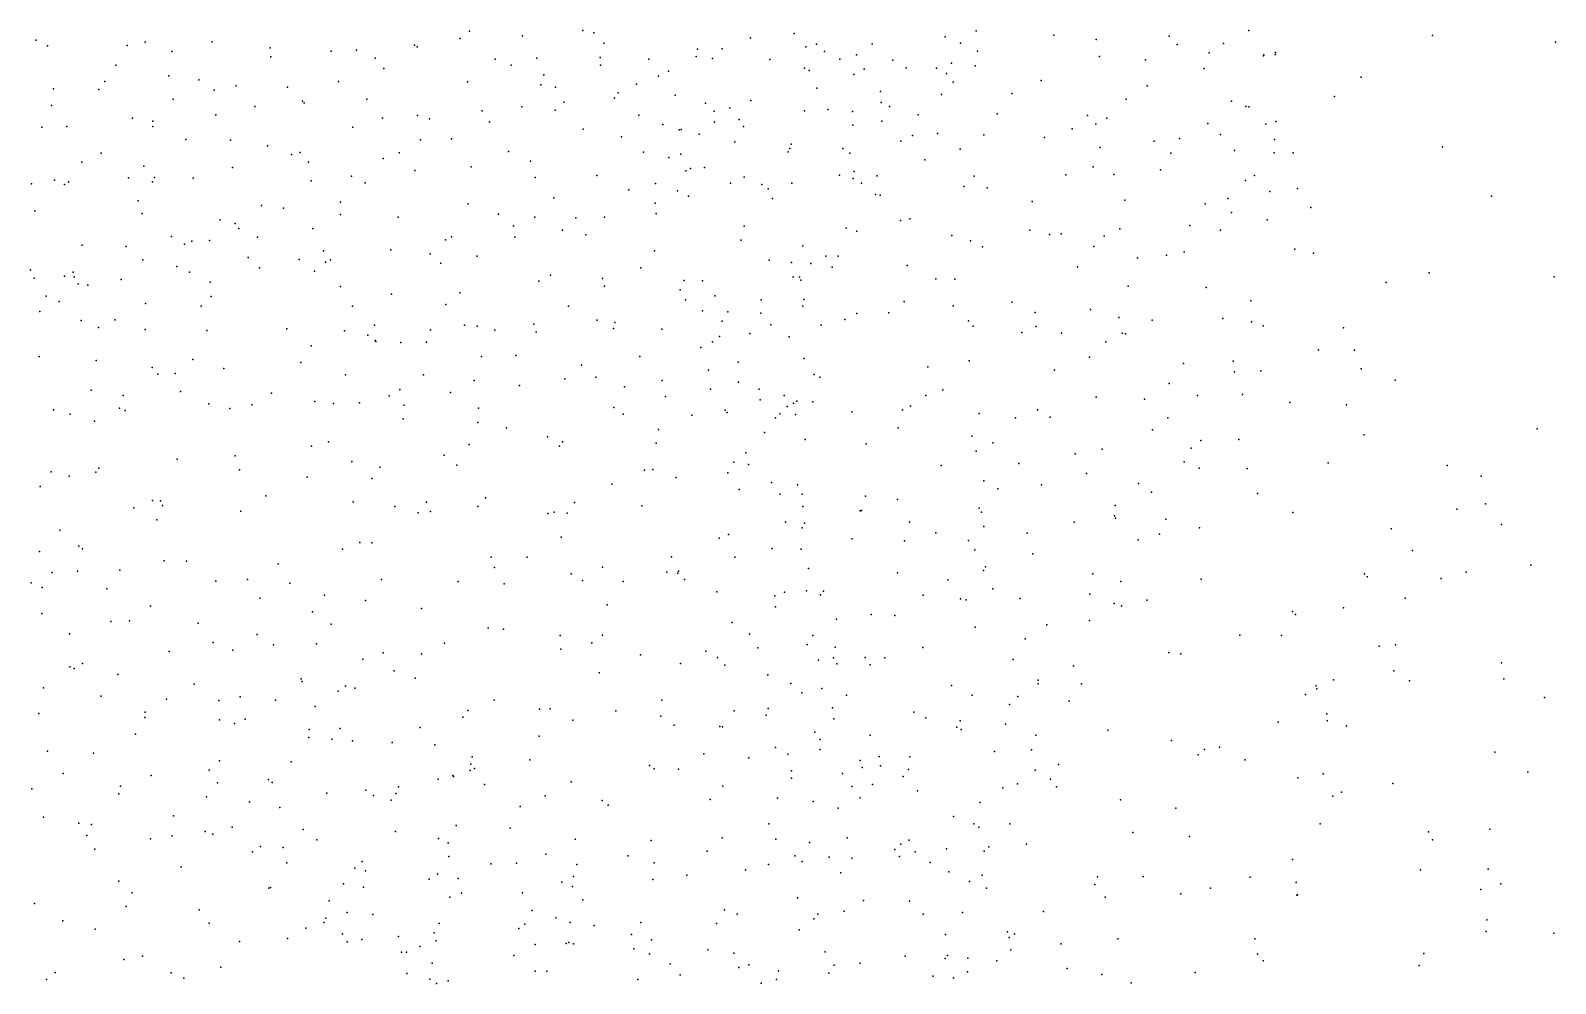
# Model space of a CAD drawing. Header units: metres. Extents: x -24.3 to 24.3, y -27.7 to 27.7.
# Drawn here: x 13.27 to 18.8, y -10.37 to -6.91 of the extents above; entities that cross this region are included whole.
import ezdxf

# ---------------------------------------------------------------- set-up
doc = ezdxf.new("R2010")
doc.units = ezdxf.units.M

msp = doc.modelspace()

# ---------------------------------------------------------------- linework, layer by layer
for p in [(14.8657, -6.9127, 8.8554), (15.2762, -6.9112, 11.6562), (16.7027, -6.9113, 5.8494), (17.6923, -6.9107, -17.7515), (13.2929, -6.9462, -20.5369), (13.3344, -6.9666, 12.776), (13.623, -6.9655, 7.2046), (13.6882, -6.9528, 4.8678), (13.9319, -6.9521, 19.6309), (14.6655, -6.9642, 18.4292), (14.675, -6.9699, 8.4459), (14.8318, -6.9397, -11.655), (15.0578, -6.9297, 9.1001), (15.3156, -6.9194, 0.7597), (15.3524, -6.9566, -3.0123), (15.8839, -6.9367, -3.0529), (16.0427, -6.9221, 11.9475), (16.1241, -6.9601, 2.1909), (16.3256, -6.9595, 2.4387), (16.591, -6.9336, 15.2793), (16.646, -6.9572, 14.6398), (16.9854, -6.9282, 6.0617), (17.1386, -6.9429, 9.5876), (17.4036, -6.9311, -19.0837), (17.4323, -6.9617, 9.0413), (17.5997, -6.9583, 6.7892), (18.3586, -6.9289, 3.3741), (18.8046, -6.9535, 3.1845), (13.7857, -6.9864, 12.4859), (14.1416, -6.9737, 12.2994), (14.1445, -7.0062, 7.7111), (14.3632, -6.9853, 5.0272), (14.4558, -6.9816, 8.1749), (14.5235, -7.0113, 18.6361), (14.9587, -7.0147, -20.2486), (15.1089, -7.0116, 11.8696), (15.3388, -7.0092, 11.8438), (15.5158, -7.0146, 17.146), (15.6868, -7.0044, 11.7904), (15.6925, -6.9783, -11.6498), (15.7464, -7.0125, 16.8878), (15.7818, -6.9766, -0.6394), (15.9551, -7.0156, 9.7536), (16.0853, -6.9704, -0.9828), (16.1533, -6.9874, 16.361), (16.2081, -7.0148, 9.8637), (16.2692, -6.9994, 16.0551), (16.4005, -7.0187, -19.9949), (16.7077, -6.9861, 9.7992), (17.151, -7.0045, 6.2321), (17.3178, -7.0174, 6.4139), (17.5486, -6.9913, 3.4023), (17.7455, -7.0028, -18.0532), (17.747, -6.9984, 8.3083), (17.7877, -6.9976, 7.5279), (17.789, -6.9905, 7.2357), (13.5828, -7.0359, -20.4875), (13.7745, -7.075, 19.7495), (14.5542, -7.0483, -20.3126), (15.0165, -7.0367, 17.6899), (15.1342, -7.0721, -12.9886), (15.3403, -7.0364, 5.0628), (15.5503, -7.076, -0.2003), (15.5875, -7.0582, -20.281), (16.0805, -7.0478, 12.2334), (16.0969, -7.0562, 5.3693), (16.2593, -7.0706, 12.5489), (16.297, -7.0504, 5.513), (16.4488, -7.0459, 13.1006), (16.5597, -7.0476, 13.6459), (16.5957, -7.0667, 14.3655), (16.6138, -7.0295, 13.8594), (16.699, -7.0388, -2.8047), (17.5302, -7.0489, -17.0532), (18.0998, -7.0795, 3.4268), (13.3565, -7.1228, 4.5889), (13.5205, -7.1246, 4.793), (13.5427, -7.0961, 20.0408), (13.8833, -7.0901, -20.4643), (13.9395, -7.1276, 19.4582), (14.0193, -7.1115, 5.089), (14.2048, -7.1166, -20.4344), (14.3899, -7.0953, -12.615), (14.8574, -7.0971, 12.0614), (15.1239, -7.1075, 5.0087), (15.1767, -7.1159, 8.9303), (15.4705, -7.105, 9.2897), (16.1254, -7.1197, 9.6279), (16.3565, -7.1324, -2.9837), (16.6193, -7.0985, 5.7257), (16.9394, -7.0922, -19.7103), (17.3233, -7.1109, -16.4662), (13.3483, -7.1825, 7.3065), (13.7902, -7.16, -3.1527), (14.0867, -7.1864, 19.1696), (14.2596, -7.1674, 7.8287), (14.2651, -7.1725, 18.8546), (14.493, -7.1595, 18.478), (15.0545, -7.1871, 12.1616), (15.2071, -7.1706, -20.4809), (15.391, -7.1556, 12.0944), (15.4044, -7.1369, 0.2517), (15.6112, -7.1454, 12.0559), (15.7211, -7.1744, 9.3654), (15.8099, -7.1908, 1.7405), (15.8854, -7.1643, 16.5933), (16.358, -7.1714, 9.6291), (16.389, -7.1858, 13.293), (16.577, -7.1429, 2.7636), (16.8324, -7.1397, 5.8714), (17.2474, -7.1595, 9.1685), (17.6293, -7.1669, -14.652), (17.6811, -7.1862, 6.926), (17.6922, -7.1881, -18.8156), (18.003, -7.1505, -14.5409), (13.643, -7.2292, 12.6661), (13.7159, -7.2401, 4.9225), (13.9453, -7.216, 7.602), (14.5492, -7.229, 18.2667), (14.6767, -7.2194, -11.5998), (14.7206, -7.2313, 12.2351), (14.9114, -7.202, 8.5872), (14.9381, -7.2419, -20.5988), (15.1755, -7.2001, 17.362), (15.479, -7.2181, 17.0029), (15.7532, -7.2036, -11.944), (15.7543, -7.2427, -0.3787), (15.8437, -7.2336, -20.343), (16.0798, -7.2021, 16.2357), (16.165, -7.1978, 16.0296), (16.2547, -7.2047, 12.8262), (16.3613, -7.2395, 15.4395), (16.4926, -7.216, 13.9334), (16.7788, -7.2132, -2.0066), (17.1074, -7.2185, -15.7548), (17.1771, -7.2289, -16.0885), (17.7902, -7.2408, -17.7158), (13.3143, -7.2615, -3.2337), (13.404, -7.2585, -20.8107), (13.716, -7.2593, 19.6035), (14.4425, -7.2609, 4.9571), (15.2779, -7.2685, 4.9443), (15.4162, -7.2966, 9.0953), (15.5663, -7.2512, -11.6799), (15.6263, -7.2714, 16.7883), (15.6331, -7.2699, -2.9892), (15.698, -7.2868, 12.2536), (15.8595, -7.2587, 12.4702), (16.2562, -7.2545, 9.4266), (16.4727, -7.2918, 14.1867), (16.5632, -7.2846, 9.4747), (16.7313, -7.2893, -2.6111), (16.9509, -7.2984, 9.2951), (17.0511, -7.267, 6.0804), (17.1373, -7.2502, -15.46), (17.5431, -7.2476, 6.6493), (17.5888, -7.2883, -19.0946), (17.7539, -7.2501, 8.2135), (13.5288, -7.3558, 19.7434), (13.8361, -7.3062, 19.3694), (13.9983, -7.3085, 12.5284), (14.1323, -7.3291, -20.7689), (14.2512, -7.3532, 12.4094), (14.6101, -7.3539, 8.1388), (14.6877, -7.3067, 4.9298), (14.7994, -7.3038, -3.0489), (15.0071, -7.3498, 17.4165), (15.4965, -7.3526, 0.9848), (15.8274, -7.315, -12.286), (16.0209, -7.3502, 2.0481), (16.0276, -7.3392, 5.2294), (16.0317, -7.3231, 12.7477), (16.219, -7.3381, 15.6876), (16.245, -7.3553, 5.3772), (16.4296, -7.3115, 14.8045), (16.6455, -7.3412, -1.7002), (17.1529, -7.3348, -15.034), (17.3489, -7.3124, -14.7371), (17.4094, -7.3557, 8.8587), (17.4405, -7.3029, -19.3646), (17.6405, -7.3454, 8.4444), (17.784, -7.3549, 7.6785), (17.7851, -7.3056, 7.4239), (17.8535, -7.3548, -18.3841), (18.3942, -7.3327, -14.4351), (13.459, -7.3885, 12.73), (13.6844, -7.4022, 7.5873), (14.0057, -7.4078, 18.9017), (14.2194, -7.3607, 4.9986), (14.2806, -7.3881, -11.8645), (14.5517, -7.3752, -20.8215), (14.871, -7.4051, 8.4221), (15.0865, -7.385, 12.2612), (15.5886, -7.3716, -20.6122), (15.6323, -7.3588, 9.1693), (15.6669, -7.411, -12.7853), (15.7172, -7.4076, 1.5345), (16.5163, -7.3804, -20.1592), (17.1273, -7.4048, 9.1657), (13.2761, -7.4671, 19.9502), (13.3592, -7.4534, 7.6221), (13.4111, -7.4596, 4.7738), (13.6276, -7.4445, 19.4843), (13.7151, -7.4592, -20.9919), (13.7227, -7.4433, -3.2175), (13.8632, -7.4467, 4.9671), (14.2914, -7.4565, -12.3343), (14.437, -7.4396, 18.0895), (14.4863, -7.4629, 12.3657), (14.6673, -7.4185, 17.7589), (15.1028, -7.444, 8.667), (15.3271, -7.4366, -12.9707), (15.5397, -7.4657, 0.3654), (15.6497, -7.4194, -0.0332), (15.8123, -7.4645, 12.5892), (15.8614, -7.4422, 16.3431), (16.0345, -7.4641, 9.2542), (16.2071, -7.435, 13.2741), (16.2573, -7.4471, 13.5816), (16.2602, -7.4224, -1.0767), (16.2873, -7.4642, 15.0957), (16.3445, -7.438, 14.0017), (16.6958, -7.4396, 5.6903), (17.0279, -7.4341, -19.8237), (17.2024, -7.4326, 6.221), (17.3716, -7.4155, -16.5589), (17.6797, -7.4553, -17.2042), (17.7123, -7.4362, 6.9903), (13.3961, -7.4688, -21.0477), (15.1706, -7.5182, 17.0789), (15.4427, -7.4885, 16.7985), (15.62, -7.4921, 4.9644), (15.6599, -7.5115, 16.5326), (15.925, -7.4689, -2.9784), (15.949, -7.4855, 16.1266), (15.964, -7.5195, -0.6068), (16.3374, -7.5059, 14.374), (16.3544, -7.5083, 9.2963), (16.6578, -7.4763, 9.3151), (16.7432, -7.481, -2.3148), (17.6162, -7.5206, 6.7653), (17.7687, -7.4952, 8.0642), (17.8692, -7.4835, -14.4963), (18.5725, -7.512, 3.244), (13.288, -7.5653, 12.6229), (13.6638, -7.5281, 12.5969), (13.6772, -7.5745, 4.9939), (14.1111, -7.545, 7.8588), (14.1906, -7.5549, -3.1696), (14.3967, -7.5782, 8.0604), (14.3973, -7.5332, 4.9259), (14.8607, -7.5399, -12.8242), (14.9707, -7.5763, 4.848), (15.5387, -7.5372, -11.789), (15.5417, -7.5739, 12.5352), (16.9065, -7.5307, 5.8915), (17.2426, -7.5264, 8.9519), (17.5338, -7.5391, 8.5765), (17.6292, -7.5707, 8.3405), (17.917, -7.5523, -18.0506), (13.9611, -7.5976, 18.6207), (14.0148, -7.6106, -21.155), (14.0288, -7.629, 5.0052), (14.2968, -7.6293, 17.9053), (14.6069, -7.5878, 17.5493), (15.0249, -7.6198, -11.5035), (15.1022, -7.5872, -3.0511), (15.2509, -7.5906, 4.8261), (15.3547, -7.5878, -20.9241), (15.8613, -7.621, 12.8133), (16.2314, -7.6274, 14.7764), (16.4289, -7.6002, -2.9088), (16.462, -7.5934, 2.5888), (17.2243, -7.6301, -16.2114), (17.4786, -7.6174, 6.5295), (17.7586, -7.5973, 7.1339), (13.4596, -7.6888, 19.3978), (13.7842, -7.6579, 18.8674), (13.8313, -7.6859, 12.4497), (13.8578, -7.675, 7.8629), (13.9217, -7.6724, 18.34), (14.0956, -7.6606, 18.1636), (14.7786, -7.6697, 8.3542), (14.7998, -7.6586, 12.4059), (15.0294, -7.6602, 12.3842), (15.2025, -7.6346, 8.6219), (15.2869, -7.6521, 16.826), (15.851, -7.6707, -20.7345), (16.2704, -7.6382, 5.3034), (16.6149, -7.6538, 5.5778), (16.6831, -7.6736, 9.2083), (16.8982, -7.6354, -15.2393), (16.9687, -7.6503, -15.6099), (17.0116, -7.6477, -14.8945), (17.1668, -7.6571, 6.1461), (17.5889, -7.6354, 3.3403), (13.6194, -7.6943, 19.1361), (13.6801, -7.7428, 18.4239), (14.0617, -7.7339, 7.9841), (14.2475, -7.7411, 17.7008), (14.3357, -7.7101, -12.0284), (14.361, -7.7431, 12.4224), (14.5802, -7.7064, 4.8518), (14.7222, -7.7209, -3.1201), (14.8929, -7.729, 17.1983), (15.5368, -7.7102, 4.8624), (15.9518, -7.7433, 13.0625), (16.0747, -7.6918, 5.1605), (16.1579, -7.7288, 14.1296), (16.2027, -7.7291, 9.1585), (16.7256, -7.6956, -2.0198), (17.1298, -7.6944, 3.1737), (17.2887, -7.7349, 8.7576), (17.3937, -7.7254, -16.5749), (17.4572, -7.7134, -19.5231), (17.8591, -7.7037, -18.8334), (17.9268, -7.7179, -17.6421), (13.2727, -7.7784, 19.2744), (13.4279, -7.7871, 4.9747), (13.8041, -7.7668, 5.0248), (13.8491, -7.7867, 17.8632), (14.1039, -7.7718, 17.8793), (14.3031, -7.7832, 8.0809), (14.3425, -7.7508, 17.5037), (14.761, -7.7546, -21.2918), (15.1584, -7.7979, -12.7909), (15.4872, -7.7716, 8.7513), (16.0334, -7.7521, 1.9882), (16.1038, -7.7558, 13.74), (16.1807, -7.7687, 14.4222), (16.4527, -7.7632, -1.3065), (17.0705, -7.7684, 8.9728), (18.3469, -7.7901, -14.4204), (13.2862, -7.8096, 19.0171), (13.3965, -7.8018, 18.7528), (13.4312, -7.804, 12.4162), (13.446, -7.8301, -21.3709), (13.4807, -7.8344, 18.1408), (13.6018, -7.8137, -3.2775), (13.9244, -7.8235, -21.3986), (14.3968, -7.8392, -21.4255), (15.1164, -7.8194, 16.8669), (15.3472, -7.8097, 4.7899), (15.3548, -7.8381, 16.5805), (15.6298, -7.851, 0.6781), (15.6435, -7.8175, 1.0774), (15.7104, -7.8187, 16.124), (16.0395, -7.8037, 15.2478), (16.0626, -7.8052, 13.2954), (16.0666, -7.8158, 15.0302), (16.5563, -7.8118, -20.3128), (16.626, -7.8122, 2.7642), (17.2548, -7.8377, -19.7773), (17.5378, -7.8432, 6.5828), (18.1898, -7.8252, 3.3084), (18.7996, -7.8043, -14.3217), (13.3291, -7.8742, 17.4188), (13.3768, -7.8933, 17.6773), (13.6902, -7.9005, 12.3474), (13.8917, -7.9105, 8.0708), (13.9281, -7.8761, 17.5996), (14.5817, -7.8676, 8.2795), (14.7794, -7.9041, 12.4132), (14.8307, -7.8628, 4.763), (15.224, -7.9102, -11.599), (15.6491, -7.8878, 12.6688), (15.7557, -7.8726, 0.0804), (15.9234, -7.8871, 15.6273), (16.0778, -7.8863, 13.9821), (16.4415, -7.8936, 5.3677), (16.62, -7.9088, 9.1154), (16.8323, -7.8958, -15.4169), (17.7, -7.8913, 7.7939), (13.3061, -7.9299, -3.3208), (13.457, -7.9622, 17.1517), (13.5785, -7.9602, 17.4482), (14.4411, -7.911, 17.1954), (15.3285, -7.9619, -12.5646), (15.71, -7.9274, -20.9616), (15.7818, -7.9654, 8.8636), (15.8017, -7.9309, 12.8739), (15.9224, -7.9354, -0.2404), (16.0745, -7.911, 14.6307), (16.2263, -7.9584, 5.192), (16.2707, -7.9375, 2.3185), (16.3867, -7.9345, 9.1142), (16.6749, -7.9637, -2.4678), (16.9174, -7.933, -15.7125), (17.1175, -7.9222, 6.0507), (17.2209, -7.9516, -14.518), (17.3411, -7.9619, 3.2013), (17.598, -7.9552, 6.835), (13.5188, -7.9876, 5.0395), (13.6884, -7.9956, 17.2261), (13.9123, -7.9987, 17.3115), (14.202, -7.9925, 12.323), (14.4118, -8.0006, -11.8949), (14.4968, -8.0156, 4.8762), (14.5202, -7.9795, -12.2054), (14.7231, -7.9965, 8.4146), (14.8472, -7.979, -12.4927), (14.8927, -7.9836, 16.8901), (14.9565, -7.9979, -3.1278), (15.0986, -7.9754, 8.5913), (15.1071, -8.0049, 16.703), (15.3877, -7.9917, -11.9257), (15.3918, -7.9704, 12.5122), (15.5631, -7.9939, 8.762), (15.7726, -8.021, -3.0444), (15.8815, -8.0096, 13.1145), (15.9579, -7.9786, 5.0061), (16.1403, -7.9791, -0.6672), (16.6919, -7.9836, -1.8075), (16.8692, -8.0064, 2.9403), (16.9204, -7.984, 5.8417), (17.0122, -8.0083, 8.8596), (17.2326, -8.0091, -16.2373), (17.2443, -8.0104, 6.2054), (17.7022, -7.9679, 7.1317), (17.7436, -7.9817, -19.2284), (18.0351, -7.9892, -17.8735), (14.2911, -8.0548, 4.944), (14.5227, -8.0347, 17.0244), (14.5254, -8.0384, -3.1857), (14.6166, -8.042, 12.3455), (14.7095, -8.0411, 4.8101), (15.704, -8.0603, 0.911), (15.7472, -8.0402, 15.7633), (16.0249, -8.0213, 13.7867), (17.1732, -8.0396, 8.6955), (17.9452, -8.0684, -17.4763), (18.0749, -8.0698, -18.2918), (13.3044, -8.0933, 16.5179), (13.5107, -8.1071, 8.2512), (13.8616, -8.1046, 17.0473), (14.2533, -8.1146, 8.3277), (14.9088, -8.0933, 8.538), (15.0336, -8.0898, 4.7394), (15.2719, -8.1241, -3.1199), (15.4836, -8.0933, 4.8032), (15.8398, -8.1137, 15.4867), (16.0787, -8.1008, 14.3173), (16.5278, -8.1303, 9.0398), (16.6772, -8.1083, -15.2132), (17.1144, -8.0958, -19.9855), (17.4556, -8.1188, -16.5681), (17.6357, -8.1106, 7.7596), (13.7145, -8.1325, -3.2786), (13.7341, -8.1571, 5.075), (13.798, -8.1548, 8.2613), (13.9745, -8.1363, -21.621), (14.4149, -8.16, 12.2716), (14.6981, -8.1602, 16.8581), (14.8817, -8.18, 12.3162), (15.2105, -8.1741, 8.6506), (15.3231, -8.1685, 16.3165), (15.5636, -8.1805, 15.9121), (15.7321, -8.143, 0.4918), (15.8415, -8.1861, 12.9592), (16.1156, -8.1584, 8.9439), (16.1357, -8.168, -3.0109), (16.9868, -8.1428, -15.9268), (17.6397, -8.1489, 7.5228), (17.7356, -8.1453, -17.0004), (18.1002, -8.138, -14.4554), (18.2225, -8.1784, 3.1941), (13.4932, -8.2151, 12.1418), (13.6092, -8.2349, -21.6345), (13.8163, -8.2207, 12.1544), (14.1474, -8.2263, 16.9181), (14.574, -8.2358, 4.865), (14.6125, -8.2134, -11.7635), (14.7959, -8.2232, -21.5836), (15.0467, -8.1978, -11.8177), (15.4274, -8.2026, -21.265), (15.5757, -8.2378, 12.5952), (15.7394, -8.2112, 8.848), (15.9155, -8.2117, 1.5905), (16.0068, -8.2344, 13.4748), (16.5203, -8.2343, 2.5485), (16.5817, -8.2141, 5.5323), (17.1389, -8.2412, 8.6034), (17.4033, -8.1912, 6.5816), (17.5058, -8.2343, 6.814), (17.669, -8.2306, -14.4483), (13.3561, -8.2867, 8.3417), (13.5953, -8.281, 16.792), (13.6159, -8.2894, 8.3595), (13.92, -8.2646, 16.8526), (13.9958, -8.2817, 8.3985), (14.0752, -8.2689, 5.0103), (14.304, -8.2558, -21.7133), (14.3715, -8.2634, 8.4663), (14.4666, -8.2617, 16.8292), (14.6276, -8.2696, 8.5221), (14.8984, -8.2802, 16.5929), (15.3888, -8.2781, 12.4452), (15.7922, -8.2877, 15.3335), (15.8, -8.2959, 1.2718), (15.9201, -8.2501, 14.9812), (16.0174, -8.2742, 13.8122), (16.04, -8.2619, 1.8936), (16.0525, -8.2551, 14.1315), (16.1111, -8.2575, -0.4246), (16.2518, -8.2944, 5.2305), (16.4355, -8.2865, -2.9173), (16.4645, -8.2732, -20.5347), (16.9255, -8.2872, 8.7408), (17.314, -8.2483, 3.0783), (17.8404, -8.26, -19.1328), (18.046, -8.2683, -18.5586), (13.417, -8.3025, 5.0571), (13.5045, -8.3276, 16.593), (14.624, -8.3193, -3.1987), (14.8948, -8.3329, 4.7707), (14.9996, -8.3517, 8.6007), (15.4229, -8.302, 4.7828), (15.6714, -8.3059, 15.5348), (15.9753, -8.3152, 13.2148), (15.9912, -8.3012, -0.1102), (16.0472, -8.3034, 5.0786), (16.4206, -8.3524, 8.9371), (16.7139, -8.2997, -1.8202), (16.8454, -8.316, 5.8243), (16.972, -8.3131, -20.1392), (17.3982, -8.316, -19.7799), (14.3531, -8.403, 12.1545), (15.148, -8.3844, 12.3016), (15.2031, -8.4021, 4.7462), (15.5425, -8.408, 15.6885), (15.5505, -8.3583, 8.7921), (15.9355, -8.3688, 14.7305), (16.0823, -8.3941, -20.836), (16.6868, -8.3822, 5.658), (16.7631, -8.4067, 2.6937), (17.3433, -8.3592, 8.2771), (17.5179, -8.3983, 7.1127), (17.6554, -8.3937, -19.4537), (18.1103, -8.3777, -18.0535), (18.7376, -8.3553, 3.0563), (14.0154, -8.454, 12.0278), (14.2918, -8.4189, 4.9587), (14.7734, -8.451, 8.6209), (14.8642, -8.4129, 12.2113), (15.1913, -8.4187, 16.2297), (15.8673, -8.443, 0.3546), (16.3046, -8.41, 2.2386), (16.7035, -8.4371, 8.796), (17.0621, -8.4466, 6.2056), (17.1597, -8.4292, 8.4535), (17.4835, -8.4256, -16.5401), (13.3479, -8.5111, -21.6865), (13.5098, -8.513, 5.1205), (13.5203, -8.4976, 11.9287), (13.8045, -8.466, 11.9675), (14.0306, -8.5048, 8.5591), (14.4379, -8.4737, 8.5983), (14.5398, -8.494, 16.6332), (14.8193, -8.4869, 16.5133), (15.5002, -8.5051, -21.3082), (15.5306, -8.5025, 12.454), (15.8025, -8.5156, 15.0591), (15.8242, -8.4765, 0.689), (15.8771, -8.485, 12.8198), (16.576, -8.488, -1.226), (16.8578, -8.481, -14.4138), (17.1029, -8.5172, -16.0547), (17.4573, -8.4751, 6.913), (17.5122, -8.4978, 7.3723), (17.6866, -8.4993, 3.0535), (17.9796, -8.4784, -17.41), (18.4118, -8.4881, -14.3876), (13.3076, -8.5645, 8.4936), (13.4131, -8.5277, 16.1918), (14.2758, -8.5313, -3.2588), (14.5104, -8.5358, 4.9033), (15.381, -8.5568, 8.7493), (15.6149, -8.5317, 15.4712), (15.9604, -8.5499, 1.5818), (16.0545, -8.5589, 13.2571), (16.7303, -8.5437, -15.5009), (16.7813, -8.5734, -2.1126), (16.9399, -8.559, 8.558), (17.2925, -8.5536, -16.2997), (18.5355, -8.5278, -6.0769), (13.7149, -8.6152, 5.1142), (13.7445, -8.6162, 16.4106), (14.1269, -8.599, 16.62), (14.443, -8.6203, 12.0714), (14.7097, -8.621, 4.8451), (14.9234, -8.6054, 8.7099), (15.2456, -8.6229, 4.7497), (15.8429, -8.5757, 8.7949), (15.9919, -8.5924, -3.2267), (16.0722, -8.5931, 13.6072), (16.3016, -8.6, 5.296), (16.4183, -8.6124, -20.6167), (17.3392, -8.5849, 8.0712), (17.7231, -8.5905, -14.4558), (18.5507, -8.6276, 3.0113), (13.6479, -8.6417, 11.8259), (13.7305, -8.685, -3.2268), (13.7521, -8.6332, 8.5876), (14.0351, -8.6538, 11.9368), (14.5938, -8.6372, -21.8236), (14.6786, -8.6605, 8.7083), (14.7233, -8.6559, 12.1018), (14.8959, -8.637, 16.3355), (15.1492, -8.6631, -21.5896), (15.1728, -8.6575, 8.7627), (15.2189, -8.6613, 12.2478), (15.4907, -8.6347, 4.8126), (16.0743, -8.6367, -0.0375), (16.2821, -8.6532, -0.506), (16.2875, -8.6517, -3.0909), (16.7142, -8.643, -2.4814), (16.7219, -8.6582, 5.8401), (17.2054, -8.6711, 6.5824), (17.2076, -8.6335, 8.2598), (17.2081, -8.6798, -14.4758), (17.3908, -8.683, 7.204), (17.8513, -8.6587, -19.1918), (18.4466, -8.6473, -6.6298), (13.3793, -8.7234, 15.9518), (15.8052, -8.7394, 14.7487), (16.011, -8.6945, 13.0127), (16.0715, -8.7151, 8.7576), (16.0804, -8.6982, 13.8888), (16.4612, -8.6941, 2.2453), (16.5573, -8.7328, 5.6705), (16.7309, -8.7096, 2.4869), (16.888, -8.7339, -15.7594), (17.0584, -8.6936, 2.7313), (17.3686, -8.7378, 7.5509), (17.5133, -8.7144, 2.9244), (18.2085, -8.718, -5.8819), (18.6084, -8.7028, -6.9478), (13.4479, -8.7806, 1.1642), (13.4617, -8.7903, 8.6333), (14.405, -8.7926, 4.9405), (14.4674, -8.768, 8.7377), (14.5109, -8.7685, 16.4239), (15.1971, -8.748, 15.9752), (15.7711, -8.7526, 12.5807), (15.9634, -8.79, 1.3), (16.0684, -8.7921, -20.8938), (16.2538, -8.7549, 1.9949), (16.4428, -8.7618, -0.7562), (16.6754, -8.7609, 8.6089), (16.6979, -8.7949, -1.4144), (17.2912, -8.7584, 6.8493), (13.3055, -8.8006, -3.2331), (13.7574, -8.8349, 8.6998), (13.8384, -8.8353, -21.8414), (14.1706, -8.8452, -3.241), (14.9438, -8.8206, -3.3105), (15.0747, -8.8206, 12.1618), (15.5975, -8.8193, 8.7995), (15.8275, -8.8208, -21.0852), (16.9092, -8.8095, 6.2102), (18.2856, -8.7964, 2.9868), (18.7148, -8.8502, -14.2396), (13.3513, -8.8765, 11.5776), (13.4433, -8.8713, 0.391), (13.5962, -8.8678, 0.8022), (14.0593, -8.9015, 8.76), (14.5462, -8.9015, -3.3008), (14.9564, -8.8589, 8.8315), (15.2335, -8.8813, 8.8737), (15.2754, -8.9062, 4.7911), (15.3477, -8.8569, -3.3371), (15.5806, -8.8749, 4.9026), (15.6203, -8.8794, 12.3829), (15.6229, -8.8712, 15.2824), (15.6454, -8.9018, -3.37), (16.0952, -8.8621, 13.1387), (16.4178, -8.8774, 8.7262), (16.6, -8.9037, -2.8171), (16.7301, -8.8691, -15.4733), (16.7365, -8.8564, -1.7412), (17.1267, -8.8809, 8.1138), (17.5192, -8.9011, -14.5276), (18.1119, -8.882, -18.3653), (18.1215, -8.8927, -17.8899), (18.3899, -8.8987, -14.3804), (18.4804, -8.8749, -5.4368), (13.275, -8.9144, 15.7586), (13.3154, -8.9305, -0.0083), (13.5502, -8.9362, 1.6234), (13.9447, -8.9075, 16.2992), (14.213, -8.9157, 4.994), (14.339, -8.9588, 11.8948), (14.824, -8.9092, 16.1898), (14.9913, -8.9174, 16.0452), (15.4227, -8.9093, 15.6305), (15.7623, -8.9471, 5.0103), (15.9733, -8.9608, 14.3763), (16.0078, -8.9477, 5.1549), (16.0873, -8.9428, 14.0991), (16.1384, -8.9572, 13.832), (16.1496, -8.9443, 13.4446), (16.5104, -8.9594, 5.7248), (16.764, -8.9364, -2.318), (17.1153, -8.9551, -20.1099), (17.228, -8.9098, 7.7588), (13.7083, -8.999, 0.4587), (14.1044, -8.9692, 11.8214), (14.4873, -8.9784, 16.2615), (14.6908, -9.0067, 11.9857), (15.3642, -8.9938, 12.1992), (15.9748, -9.0008, 12.7044), (16.6466, -8.9721, -20.4885), (16.667, -8.9763, -15.0263), (16.8621, -8.9709, 8.3981), (17.2035, -8.9889, 7.0597), (17.2297, -8.9972, 7.5199), (17.3221, -8.9771, -16.3097), (18.0361, -9.005, -5.7601), (18.259, -8.9696, -6.8374), (13.3144, -9.0259, -0.29), (13.5645, -9.0545, -3.1406), (13.6323, -9.0514, 5.1486), (13.8809, -9.0599, 5.0845), (14.2959, -9.0189, -21.8627), (14.3632, -9.0636, 8.8647), (15.8182, -9.0578, 8.8199), (16.197, -9.0455, 5.3921), (16.3218, -9.0287, -0.2914), (16.4079, -9.0328, -3.1539), (16.9597, -9.0668, 2.453), (17.1145, -9.0513, 6.8529), (17.85, -9.0185, -17.0138), (17.8613, -9.0294, -19.1021), (13.4146, -9.0988, 15.8661), (14.0954, -9.1015, 1.3089), (14.9329, -9.0772, 12.0356), (14.9889, -9.0827, 4.8252), (15.1946, -9.1051, 12.1135), (15.3482, -9.1034, -21.4818), (15.881, -9.1006, 14.6328), (16.111, -9.105, 12.9911), (16.7, -9.0752, 2.2364), (16.8812, -9.1167, -20.3229), (17.6601, -9.1035, -19.4862), (17.8103, -9.1053, -14.5346), (13.7763, -9.1631, 0.084), (13.9351, -9.1303, 1.6573), (14.0066, -9.1582, 0.5022), (14.1542, -9.1387, 5.0159), (14.3096, -9.1354, 16.1788), (14.552, -9.1685, 16.1298), (14.6905, -9.1718, 4.8779), (14.7745, -9.1333, 8.9381), (15.196, -9.155, 15.7096), (15.3085, -9.1314, 8.9449), (15.4856, -9.1747, 15.4377), (15.7225, -9.1615, 15.0274), (15.9115, -9.1494, -3.4469), (16.0902, -9.1383, 0.6095), (16.1911, -9.147, 1.4873), (16.5091, -9.149, -0.6601), (17.4023, -9.1667, 2.6411), (17.4454, -9.1717, -19.7907), (18.1644, -9.1439, -14.4543), (18.2236, -9.1386, -5.4477), (13.4155, -9.2189, -21.7373), (13.4307, -9.2245, 11.3755), (13.4609, -9.2063, 5.2038), (14.4787, -9.1905, 11.8541), (14.5924, -9.2333, -21.8141), (15.6303, -9.2064, 15.2537), (15.7649, -9.1849, 5.0543), (15.7908, -9.2123, 12.468), (16.1317, -9.1942, 14.0571), (16.1851, -9.1858, 0.2897), (16.1972, -9.2081, 13.8343), (16.301, -9.1845, 8.7166), (16.3189, -9.2111, -20.7609), (16.372, -9.1857, 5.6657), (16.8379, -9.1917, 8.3331), (17.0559, -9.215, 7.7345), (18.2183, -9.2338, 2.8428), (18.6084, -9.2039, -7.4872), (13.5901, -9.2469, 2.1688), (13.866, -9.2811, 11.573), (14.255, -9.2626, 11.7591), (14.2581, -9.2724, 0.6494), (14.4157, -9.2895, 1.05), (14.6684, -9.2598, -3.3226), (15.335, -9.2406, 4.9025), (15.9475, -9.2478, -21.0229), (16.031, -9.2798, 5.3284), (16.6137, -9.2861, 6.1228), (16.9278, -9.2807, 6.7488), (16.9283, -9.2674, -15.7676), (17.0856, -9.2803, 7.4631), (17.9359, -9.2872, -18.8628), (17.9991, -9.266, -6.5185), (18.2751, -9.2694, -7.0774), (18.617, -9.2625, 2.8825), (13.3203, -9.2946, -1.065), (13.5288, -9.3249, 8.9059), (13.7664, -9.3362, -21.8257), (13.9558, -9.3405, 16.0427), (14.0335, -9.3282, 5.0828), (14.1618, -9.3399, 0.3039), (14.3893, -9.3068, 1.6211), (14.4493, -9.2966, 8.9811), (14.9546, -9.3396, 12.0268), (15.5633, -9.3399, -3.476), (16.0701, -9.3137, 8.8339), (16.1437, -9.2976, 0.8818), (16.2331, -9.3221, 13.2644), (16.6885, -9.321, -20.5034), (16.8547, -9.3258, 8.129), (17.0405, -9.3434, -14.7959), (17.8973, -9.3194, -6.2349), (17.9389, -9.2986, -17.2423), (18.7652, -9.3299, -14.1508), (13.3024, -9.3882, -2.8527), (13.6879, -9.4024, -3.0207), (13.6886, -9.383, 15.9171), (14.3055, -9.3627, -21.8643), (14.841, -9.4012, 15.8843), (14.8596, -9.3768, 9.061), (15.1191, -9.3726, 4.908), (15.1583, -9.3715, -3.4214), (15.3954, -9.3788, 15.4554), (15.5592, -9.3982, 12.2909), (15.8252, -9.3789, 5.151), (15.9412, -9.3937, 12.5945), (15.949, -9.3698, 14.5381), (16.1822, -9.3678, 5.5535), (16.4767, -9.3832, 5.9659), (16.5202, -9.4033, 1.7897), (16.8244, -9.3551, -15.1225), (17.9748, -9.3896, 2.7467), (13.9581, -9.4115, 8.9867), (14.0126, -9.4244, -0.1917), (14.0516, -9.4091, -3.1044), (14.2841, -9.4459, 16.0262), (14.3956, -9.4427, 5.0152), (14.6866, -9.4394, 1.0727), (15.2396, -9.4122, 12.1545), (15.6076, -9.4299, 5.0546), (15.7734, -9.4358, 8.9305), (15.7832, -9.4367, 14.9416), (16.1174, -9.4558, 12.8522), (16.1864, -9.4073, 13.981), (16.6334, -9.4373, 8.3872), (16.6447, -9.4149, 6.343), (16.6482, -9.4459, -0.7229), (16.8095, -9.4273, -1.4549), (17.1812, -9.4491, -16.105), (17.7987, -9.42, -16.9399), (17.9761, -9.4141, -5.9), (18.0467, -9.4334, -18.2158), (13.6536, -9.4633, -0.9958), (14.2828, -9.4756, 2.1075), (14.3655, -9.4815, 11.7647), (14.4409, -9.4869, 0.4929), (14.5848, -9.4937, 15.957), (14.7395, -9.5022, 1.5138), (15.1184, -9.47, 9.0767), (15.9751, -9.5115, 5.4382), (16.1375, -9.4823, -3.4336), (16.3182, -9.4671, 0.2913), (16.9193, -9.4665, 7.706), (17.4118, -9.4863, -14.7196), (17.5855, -9.5102, -16.6604), (13.334, -9.5249, -1.8154), (13.5009, -9.5317, 15.7862), (13.9582, -9.5598, 2.4275), (14.218, -9.5636, 9.0824), (14.875, -9.5457, 4.9619), (15.0835, -9.5562, 15.6688), (15.715, -9.5339, 12.3675), (15.8787, -9.5491, 14.7404), (16.0203, -9.535, 14.4046), (16.1368, -9.5187, -20.918), (16.2825, -9.5587, 13.386), (16.3514, -9.5436, 8.5971), (16.4629, -9.5454, -3.1926), (16.7695, -9.5263, 8.0638), (16.9041, -9.5197, 7.0986), (17.5083, -9.5376, 2.4674), (17.5313, -9.5188, -19.6417), (17.679, -9.5558, -19.3735), (18.585, -9.5286, -7.4561), (13.3909, -9.6053, -2.1374), (13.7105, -9.6125, 15.8356), (13.9203, -9.5931, 11.385), (14.8052, -9.6134, 1.8058), (14.8072, -9.6166, 11.9519), (14.8675, -9.5952, 15.7761), (14.8706, -9.572, -3.3532), (14.8831, -9.587, 1.2655), (15.5183, -9.5762, 9.0221), (15.5345, -9.5883, -21.3012), (15.6236, -9.5899, 15.1411), (16.0331, -9.6229, 12.7249), (16.0336, -9.5956, 8.8746), (16.2187, -9.6051, 13.0493), (16.2897, -9.5837, 5.883), (16.3558, -9.5776, 1.3605), (16.4382, -9.6171, -20.7181), (16.4575, -9.5906, -0.0211), (16.9167, -9.594, 7.3837), (17.0015, -9.5726, 2.1087), (17.8701, -9.6216, -18.8614), (17.9618, -9.6071, -17.5283), (18.7039, -9.6006, 2.8838), (13.2778, -9.6619, 8.9784), (13.5932, -9.68, -1.8075), (13.5997, -9.6522, 9.0581), (13.9515, -9.6401, 5.178), (14.1359, -9.628, -0.4216), (14.149, -9.6385, 11.5617), (14.3482, -9.6765, -0.1135), (14.4892, -9.6658, 2.3523), (14.5983, -9.678, -21.7451), (14.6076, -9.6546, 5.0143), (14.751, -9.6257, 0.746), (14.9198, -9.6457, 9.166), (15.2342, -9.6354, -21.455), (15.7845, -9.6519, 8.987), (16.2522, -9.6529, 13.8838), (16.3276, -9.6455, 0.719), (16.4905, -9.6684, 6.3428), (16.8002, -9.6578, 7.7529), (16.8526, -9.6433, -1.8085), (16.9723, -9.6258, -20.3132), (16.995, -9.6537, -15.7793), (18.0283, -9.6734, 2.6774), (18.2149, -9.6421, -5.6532), (13.9112, -9.69, -2.9137), (14.0671, -9.708, -0.7467), (14.1772, -9.7295, 5.1401), (14.5165, -9.6859, -3.1915), (14.5814, -9.7025, 15.8571), (15.0484, -9.7257, 1.5007), (15.1394, -9.6869, -3.4106), (15.346, -9.7041, 12.1894), (15.3682, -9.7206, 5.0871), (15.7386, -9.7001, 5.3277), (15.9824, -9.6949, 5.6047), (16.1112, -9.7068, 14.2262), (16.2023, -9.732, 8.7664), (16.2829, -9.6936, 13.568), (16.7177, -9.7105, -2.5778), (17.2266, -9.7011, -20.0262), (17.4275, -9.7313, -16.5019), (17.9973, -9.6879, -17.923), (13.3198, -9.7642, -21.6224), (13.4481, -9.7864, 5.2501), (13.4941, -9.7901, 2.6595), (13.791, -9.7593, 2.6532), (15.9507, -9.7886, 14.6204), (16.6206, -9.762, -0.3611), (16.6944, -9.7884, 8.1), (16.8248, -9.7877, -1.1719), (17.951, -9.7885, -18.224), (13.4772, -9.8302, 15.6605), (13.7077, -9.8424, 5.227), (13.7865, -9.8318, -1.9975), (13.9059, -9.8165, 11.2919), (13.9341, -9.8263, -1.4524), (14.004, -9.8002, 9.1732), (14.2615, -9.8086, 9.2012), (14.5971, -9.8162, 11.8321), (14.7528, -9.8416, 2.3579), (14.8167, -9.7943, 15.7025), (15.0122, -9.804, 0.8959), (15.2485, -9.8434, 15.4266), (15.782, -9.8388, 12.5043), (15.9762, -9.8436, 12.6757), (16.235, -9.8395, 13.3028), (16.7129, -9.8009, 7.0303), (17.2715, -9.8201, 2.1949), (17.4764, -9.8348, -14.7928), (18.3441, -9.8177, -6.7526), (18.3579, -9.8458, -5.8887), (18.5661, -9.8076, -5.5746), (13.506, -9.8803, 9.1218), (14.0783, -9.8904, 15.8147), (14.1065, -9.8703, -21.7227), (14.1895, -9.8745, -0.979), (14.3117, -9.8468, -0.5883), (14.7881, -9.8569, 0.3417), (15.1425, -9.8978, 12.0859), (15.5244, -9.849, 9.0951), (15.7276, -9.8869, 5.476), (16.0985, -9.8565, -3.4331), (16.408, -9.8813, 8.5639), (16.4302, -9.8615, 1.0874), (16.4598, -9.8475, -3.1299), (16.4815, -9.8897, 0.4419), (16.5955, -9.879, 6.8121), (16.7325, -9.8873, 7.8135), (16.7489, -9.8714, 7.292), (16.8861, -9.8615, 1.8788), (13.8192, -9.9448, 9.2236), (14.2021, -9.9295, -2.7891), (14.4487, -9.9495, 9.2847), (14.4761, -9.9243, 2.6816), (14.7905, -9.9068, -3.1485), (14.9431, -9.9336, 5.109), (15.0356, -9.9304, 2.1763), (15.2548, -9.9352, 1.2131), (15.4412, -9.9046, 12.2921), (15.5351, -9.9297, -21.2443), (15.8667, -9.9555, 5.7032), (15.95, -9.9354, -21.0496), (16.0454, -9.9043, 5.8898), (16.0725, -9.9251, 14.2925), (16.1701, -9.9086, 14.0472), (16.2516, -9.9134, 13.6797), (16.4254, -9.907, 6.5039), (16.5362, -9.9291, -20.6639), (17.8502, -9.9181, -18.6787), (18.3144, -9.9547, -14.4139), (18.5604, -9.9528, -6.975), (13.593, -9.9968, 10.9593), (14.4086, -10.0063, 15.7563), (14.4875, -9.9591, -21.6875), (14.7192, -9.989, 5.1306), (14.7496, -9.9713, 11.884), (14.8243, -9.9863, -21.5807), (15.2002, -9.9994, 5.2012), (15.243, -9.9799, -3.3451), (15.5305, -9.9901, 5.3751), (15.654, -9.9742, 14.977), (16.2119, -9.9665, 8.7791), (16.6036, -9.9625, 1.4116), (16.6795, -9.9978, 7.5626), (16.7251, -9.9747, -0.5664), (17.133, -10.0089, -20.1221), (17.1428, -9.98, -16.156), (17.3093, -9.9795, -19.8701), (17.697, -9.982, -17.0978), (17.8643, -10.0008, 2.5348), (18.6067, -10.0063, -5.9277), (13.641, -10.038, 2.8828), (14.1367, -10.0212, -2.4677), (14.1433, -10.0197, -1.8134), (14.3565, -10.0673, -1.2551), (14.4811, -10.0184, 5.1442), (14.794, -10.0539, 2.6525), (14.836, -10.0394, 0.0788), (15.0573, -10.0383, 15.4628), (15.2389, -10.016, -21.3894), (15.2767, -10.0643, 12.2395), (16.0554, -10.0572, 12.9033), (16.2938, -10.0665, -20.8186), (16.7411, -10.0215, -2.365), (17.1714, -10.054, 2.0044), (17.4452, -10.0416, -16.6625), (17.553, -10.0214, -19.4224), (17.8668, -10.0467, -14.6673), (17.8688, -10.0459, -18.0215), (18.5336, -10.0266, -6.5767), (13.2867, -10.0769, 15.4909), (13.6194, -10.0883, -21.6426), (13.8849, -10.1005, 5.2511), (14.4208, -10.1094, -2.6726), (14.5151, -10.1171, 11.7254), (15.0924, -10.1023, 9.2543), (15.7898, -10.1, -3.4526), (15.8361, -10.1164, 12.6502), (16.1291, -10.1156, 6.2233), (16.2245, -10.1052, 13.7849), (16.4616, -10.0686, 6.7747), (16.5111, -10.1156, 6.9941), (16.6532, -10.1095, 8.1), (16.9468, -10.1066, -15.6337), (13.3898, -10.1395, 10.728), (13.5072, -10.1708, 15.539), (13.9205, -10.148, 11.2062), (14.2716, -10.1664, 15.6799), (14.3362, -10.1466, 11.5642), (14.3439, -10.1307, 2.9727), (14.7547, -10.1494, -0.351), (15.0443, -10.1675, 5.2633), (15.0659, -10.1517, 12.1284), (15.1787, -10.1295, 0.5686), (15.2309, -10.1467, 2.3414), (15.3175, -10.1566, 9.2221), (15.4868, -10.1457, 1.8129), (15.7609, -10.1498, 5.7641), (16.0608, -10.1732, -3.3371), (16.1139, -10.1326, 13.1152), (18.5561, -10.1364, -14.1743), (14.0305, -10.2153, 15.6632), (14.2049, -10.2043, 5.2537), (14.4049, -10.1874, -2.0528), (14.4208, -10.2164, 9.4016), (14.4745, -10.2073, -1.7156), (14.6077, -10.1969, -0.9651), (14.6854, -10.2326, 2.9362), (14.7375, -10.1839, -2.8382), (14.7437, -10.2128, 9.361), (15.1039, -10.2254, 2.6216), (15.2158, -10.2223, 15.2727), (15.2249, -10.2189, 5.3858), (15.242, -10.2234, -3.0953), (15.4527, -10.1897, 12.4064), (15.5254, -10.2085, 5.5247), (16.5918, -10.1895, 0.3851), (16.8167, -10.1794, -1.9146), (16.8232, -10.2, -20.4303), (16.8419, -10.1872, -1.2122), (17.0116, -10.2241, 1.7971), (17.2174, -10.2051, -16.3553), (17.7136, -10.2056, -18.7591), (18.5533, -10.1791, 2.9634), (18.7984, -10.185, -6.2978), (13.6107, -10.2805, 10.8611), (13.6784, -10.2687, 9.3671), (14.6186, -10.2536, 5.2923), (14.6367, -10.2537, -1.3441), (15.0258, -10.2661, -21.4315), (15.4617, -10.2418, 15.0978), (15.5182, -10.2604, -21.2239), (15.7301, -10.245, 9.1484), (15.8245, -10.257, 5.9618), (16.1559, -10.253, 13.5423), (16.445, -10.2687, -2.8463), (16.5904, -10.2772, 1.0694), (16.5985, -10.2661, 7.4377), (16.6734, -10.2752, -0.0104), (16.7785, -10.2853, -0.54), (16.829, -10.245, -1.5181), (17.7231, -10.2609, 2.3728), (17.7438, -10.2853, -18.3476), (18.3267, -10.2583, -14.3709), (13.3621, -10.3281, 3.0024), (13.7834, -10.3284, 10.9978), (13.9632, -10.308, 5.3397), (14.6373, -10.3314, 11.8705), (14.7293, -10.2941, -2.4876), (15.1036, -10.3229, -2.8239), (15.1455, -10.3223, 0.1443), (15.5926, -10.2956, 1.044), (15.6295, -10.3357, 5.7819), (15.8422, -10.3094, -21.076), (15.8785, -10.2999, 12.8265), (15.9865, -10.3211, 14.2222), (16.1684, -10.3303, 13.9083), (16.1884, -10.3012, 6.5367), (16.2821, -10.2937, 8.688), (16.5468, -10.3414, 8.3283), (16.6715, -10.3249, -2.2454), (17.0329, -10.3127, -15.3826), (17.1593, -10.3342, -20.0078), (17.4971, -10.3271, -14.8809), (18.3098, -10.3025, 2.7887), (13.3313, -10.3534, 9.2499), (13.8287, -10.3483, 3.1647), (14.7212, -10.3518, -21.5023), (14.746, -10.3674, -1.6497), (14.7881, -10.3574, -2.0888), (15.476, -10.3534, 2.3673), (15.9234, -10.3659, -3.0654), (15.9793, -10.3524, 8.9693), (16.6205, -10.3464, 7.8311), (17.2651, -10.3655, -15.0659)]:
    msp.add_point(p)

doc.saveas('drawing.dxf')
